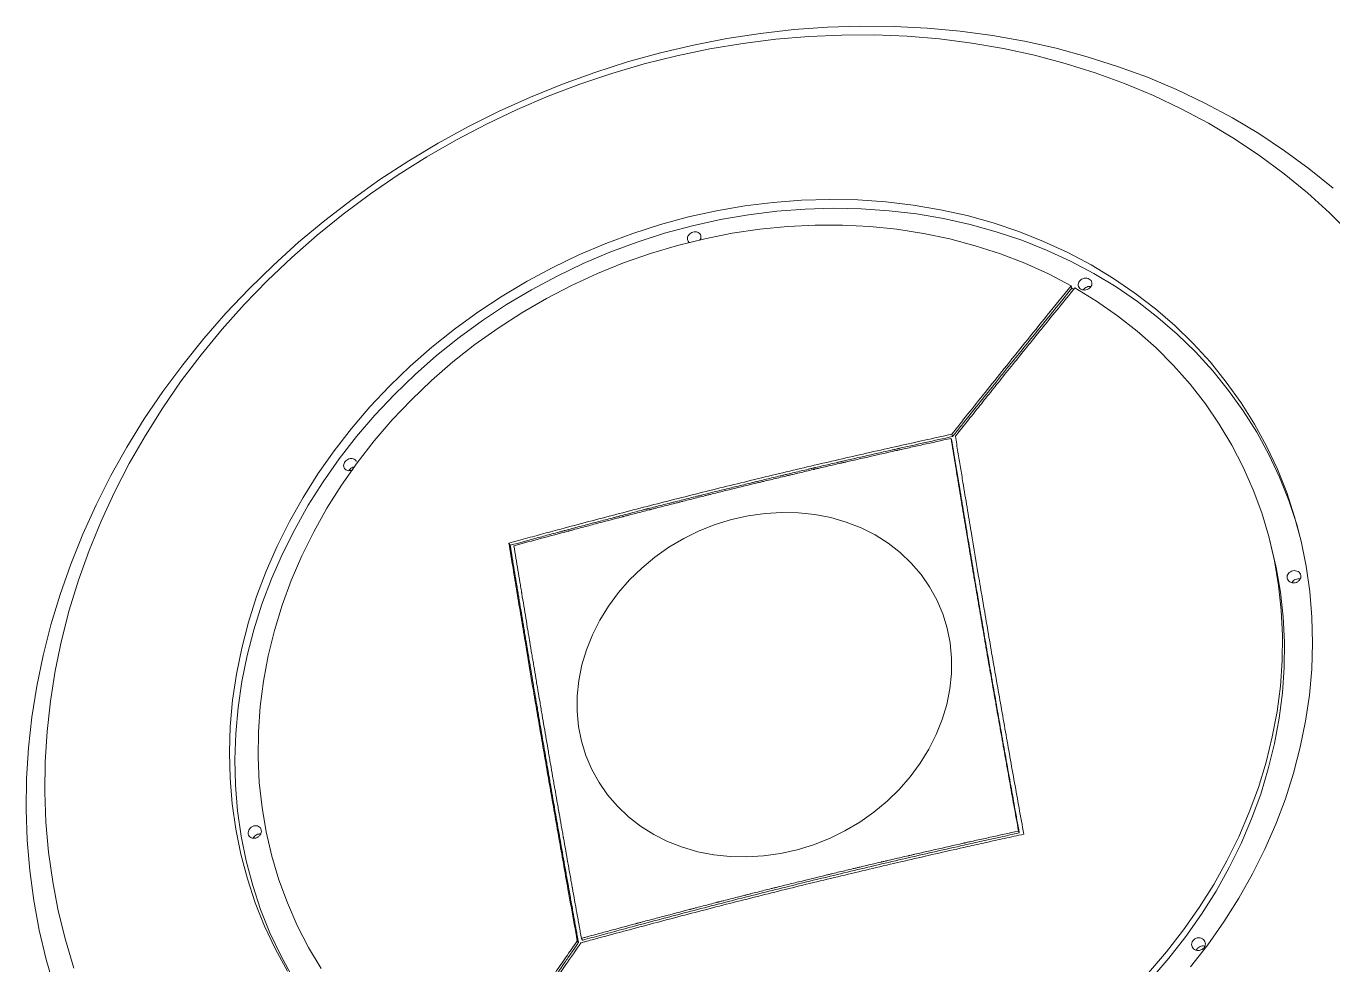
# Model space of a CAD drawing. Header units: inches. Extents: x 2104 to 4359, y 410 to 823.
# Drawn here: x 2578.3 to 2648.8, y 541.7 to 592.4 of the extents above; entities that cross this region are included whole.
import ezdxf

# ---------------------------------------------------------------- set-up
doc = ezdxf.new("R2010")
doc.units = ezdxf.units.IN

msp = doc.modelspace()

# ---------------------------------------------------------------- linework, layer by layer
at = {"color": 7, "linetype": 'Continuous', "lineweight": 15}
for p, q in [((2634.734, 578.199), (2634.693, 578.329)), ((2628.255, 569.966), (2628.209, 570.091)), ((2628.292, 570.192), (2628.246, 570.317)), ((2604.414, 564.32), (2604.343, 564.438)), ((2645.438, 564.504), (2645.323, 564.928)), ((2631.892, 548.787), (2631.851, 548.889)), ((2608.097, 542.865), (2608.031, 542.961)), ((2608.323, 542.996), (2608.257, 543.091))]:
    msp.add_line(p, q, dxfattribs=at)
at = {"color": 7, "linetype": 'Continuous', "lineweight": 15, "flags": 128}
for points in [[(2579.815, 540.402), (2579.363, 541.959), (2578.988, 543.54), (2578.692, 545.143), (2578.475, 546.765), (2578.339, 548.402), (2578.282, 550.052), (2578.305, 551.71), (2578.408, 553.375), (2578.591, 555.042), (2578.854, 556.708), (2579.195, 558.37), (2579.615, 560.025), (2580.113, 561.67), (2580.687, 563.301), (2581.336, 564.915), (2582.06, 566.509), (2582.856, 568.08), (2583.723, 569.625), (2584.66, 571.14), (2585.664, 572.623), (2586.735, 574.071), (2587.868, 575.481), (2589.063, 576.851), (2590.317, 578.177), (2591.628, 579.456), (2592.992, 580.688), (2594.408, 581.868), (2595.873, 582.996), (2597.383, 584.068), (2598.935, 585.082), (2600.528, 586.037), (2602.157, 586.93), (2603.819, 587.761), (2605.512, 588.526), (2607.231, 589.225), (2608.974, 589.857), (2610.737, 590.42), (2612.516, 590.913), (2614.309, 591.335), (2616.111, 591.685), (2617.919, 591.963), (2619.73, 592.167), (2621.539, 592.299), (2623.344, 592.357), (2625.141, 592.34), (2626.926, 592.251), (2628.697, 592.087), (2630.448, 591.851), (2632.178, 591.542), (2633.882, 591.16), (2635.558, 590.707), (2637.201, 590.184), (2638.809, 589.591), (2640.379, 588.93), (2641.908, 588.202), (2643.392, 587.408)], [(2642.099, 587.111), (2640.637, 587.893), (2639.129, 588.608), (2637.58, 589.256), (2635.992, 589.835), (2634.369, 590.345), (2632.715, 590.783), (2631.031, 591.149), (2629.323, 591.442), (2627.593, 591.662), (2625.845, 591.808), (2624.083, 591.88), (2622.31, 591.877), (2620.53, 591.801), (2618.746, 591.65), (2616.962, 591.426), (2615.181, 591.128), (2613.409, 590.758), (2611.647, 590.316), (2609.899, 589.802), (2608.17, 589.219), (2606.462, 588.567), (2604.78, 587.847), (2603.126, 587.062), (2601.504, 586.212), (2599.917, 585.299), (2598.369, 584.325), (2596.862, 583.293), (2595.4, 582.204), (2593.986, 581.061), (2592.623, 579.865), (2591.313, 578.62), (2590.059, 577.327), (2588.864, 575.99), (2587.73, 574.612), (2586.659, 573.194), (2585.654, 571.74), (2584.716, 570.253), (2583.848, 568.736), (2583.052, 567.192), (2582.328, 565.625), (2581.679, 564.036), (2581.105, 562.431), (2580.609, 560.811), (2580.19, 559.181), (2579.851, 557.543), (2579.59, 555.901), (2579.41, 554.258), (2579.311, 552.618), (2579.291, 550.983), (2579.353, 549.359), (2579.495, 547.746), (2579.717, 546.15), (2580.019, 544.573), (2580.4, 543.018), (2580.86, 541.489)], [(2649.779, 581.131), (2648.643, 582.272), (2647.446, 583.357), (2646.191, 584.386), (2644.879, 585.356), (2643.515, 586.265), (2642.099, 587.111)], [(2643.392, 587.408), (2644.828, 586.55), (2646.215, 585.629), (2647.548, 584.648), (2648.827, 583.609)], [(2592.39, 541.314), (2591.736, 542.512), (2591.156, 543.747), (2590.651, 545.015), (2590.222, 546.314), (2589.871, 547.64), (2589.598, 548.989), (2589.404, 550.358), (2589.29, 551.742), (2589.256, 553.138), (2589.302, 554.542), (2589.429, 555.95), (2589.634, 557.359), (2589.919, 558.764), (2590.282, 560.162), (2590.723, 561.549), (2591.239, 562.921), (2591.831, 564.274), (2592.495, 565.605), (2593.231, 566.909), (2594.035, 568.184), (2594.907, 569.426), (2595.844, 570.631), (2596.842, 571.796), (2597.9, 572.919), (2599.014, 573.995), (2600.182, 575.022), (2601.4, 575.997), (2602.665, 576.918), (2603.973, 577.781), (2605.32, 578.585), (2606.704, 579.327), (2608.121, 580.006), (2609.565, 580.619), (2611.034, 581.165), (2612.524, 581.642), (2614.03, 582.05), (2615.548, 582.385), (2617.074, 582.649), (2618.604, 582.84), (2620.134, 582.958), (2621.659, 583.002), (2623.176, 582.973), (2624.68, 582.869), (2626.166, 582.693), (2627.632, 582.443), (2629.073, 582.121), (2630.484, 581.728), (2631.863, 581.264), (2633.205, 580.732), (2634.507, 580.132), (2635.765, 579.466)], [(2592.673, 540.965), (2592.022, 542.159), (2591.443, 543.39), (2590.94, 544.655), (2590.512, 545.95), (2590.162, 547.271), (2589.89, 548.616), (2589.697, 549.98), (2589.583, 551.36), (2589.549, 552.752), (2589.595, 554.151), (2589.721, 555.555), (2589.926, 556.96), (2590.21, 558.36), (2590.572, 559.754), (2591.011, 561.136), (2591.526, 562.504), (2592.115, 563.853), (2592.778, 565.179), (2593.511, 566.48), (2594.313, 567.751), (2595.182, 568.988), (2596.116, 570.19), (2597.111, 571.352), (2598.166, 572.47), (2599.277, 573.543), (2600.441, 574.567), (2601.655, 575.539), (2602.915, 576.457), (2604.219, 577.318), (2605.563, 578.119), (2606.943, 578.859), (2608.354, 579.536), (2609.795, 580.147), (2611.259, 580.691), (2612.744, 581.167), (2614.245, 581.573), (2615.758, 581.908), (2617.28, 582.171), (2618.805, 582.361), (2620.33, 582.478), (2621.85, 582.522), (2623.362, 582.493), (2624.861, 582.39), (2626.343, 582.214), (2627.804, 581.965), (2629.24, 581.644), (2630.648, 581.252), (2632.022, 580.79), (2633.36, 580.259), (2634.658, 579.661), (2635.911, 578.997), (2637.118, 578.269), (2638.274, 577.479), (2639.377, 576.63), (2640.423, 575.723), (2641.409, 574.762), (2642.333, 573.748), (2643.192, 572.684), (2643.984, 571.574), (2644.707, 570.421), (2645.358, 569.227), (2645.936, 567.996), (2646.44, 566.731), (2646.867, 565.436), (2647.002, 564.964)], [(2594.213, 541.458), (2593.53, 542.602), (2592.92, 543.784), (2592.384, 545.003), (2591.925, 546.255), (2591.542, 547.535), (2591.238, 548.841), (2591.014, 550.168), (2590.869, 551.512), (2590.805, 552.87), (2590.822, 554.238), (2590.919, 555.611), (2591.097, 556.986), (2591.354, 558.358), (2591.69, 559.724), (2592.105, 561.08), (2592.596, 562.421), (2593.162, 563.744), (2593.803, 565.045), (2594.515, 566.32), (2595.297, 567.565), (2596.147, 568.777), (2597.061, 569.953), (2598.039, 571.088), (2599.075, 572.179), (2600.168, 573.224), (2601.315, 574.219), (2602.511, 575.162), (2603.754, 576.049), (2605.04, 576.878), (2606.365, 577.646), (2607.725, 578.352), (2609.116, 578.993), (2610.535, 579.568), (2611.977, 580.074), (2613.437, 580.511), (2614.913, 580.876), (2616.398, 581.17), (2617.89, 581.39), (2619.383, 581.537), (2620.874, 581.61), (2622.357, 581.609), (2623.829, 581.534), (2625.285, 581.384), (2626.722, 581.161), (2628.134, 580.865), (2629.518, 580.497), (2630.87, 580.058), (2632.185, 579.549), (2633.461, 578.972), (2634.693, 578.329)], [(2635.765, 579.466), (2636.975, 578.736), (2638.135, 577.943), (2639.241, 577.091), (2640.29, 576.182), (2641.279, 575.217), (2642.206, 574.2), (2643.068, 573.133), (2643.862, 572.02), (2644.587, 570.863), (2645.241, 569.665), (2645.821, 568.43), (2646.326, 567.162), (2646.755, 565.863), (2647.106, 564.537), (2647.379, 563.188), (2647.573, 561.819), (2647.687, 560.435), (2647.721, 559.039), (2647.675, 557.635), (2647.549, 556.227), (2647.343, 554.818), (2647.058, 553.413), (2646.695, 552.015), (2646.254, 550.628), (2645.738, 549.256), (2645.147, 547.903), (2644.482, 546.572), (2643.747, 545.268), (2642.942, 543.993), (2642.07, 542.751), (2641.134, 541.546)], [(2634.889, 578.218), (2636.065, 577.499), (2637.19, 576.719), (2638.261, 575.878), (2639.273, 574.98), (2640.225, 574.027), (2641.113, 573.022), (2641.935, 571.967), (2642.689, 570.867), (2643.372, 569.724), (2643.982, 568.541), (2644.518, 567.322), (2644.977, 566.07), (2645.36, 564.79), (2645.663, 563.484), (2645.888, 562.157), (2646.032, 560.813), (2646.097, 559.455), (2646.08, 558.087), (2645.983, 556.714), (2645.805, 555.339), (2645.548, 553.967), (2645.212, 552.601), (2644.797, 551.245), (2644.306, 549.904), (2643.739, 548.581), (2643.099, 547.28), (2642.387, 546.005), (2641.605, 544.76), (2640.755, 543.548), (2639.84, 542.372), (2638.863, 541.237)], [(2624.105, 564.878), (2624.812, 564.432), (2625.465, 563.924), (2626.059, 563.359), (2626.589, 562.741), (2627.052, 562.076), (2627.442, 561.367), (2627.757, 560.622), (2627.995, 559.847), (2628.154, 559.046), (2628.231, 558.227), (2628.228, 557.397), (2628.143, 556.562), (2627.977, 555.729), (2627.733, 554.904), (2627.41, 554.095), (2627.014, 553.307), (2626.545, 552.548), (2626.009, 551.822), (2625.41, 551.137), (2624.751, 550.497), (2624.04, 549.908), (2623.281, 549.374), (2622.48, 548.9), (2621.645, 548.49), (2620.781, 548.146), (2619.896, 547.872), (2618.997, 547.67), (2618.09, 547.541), (2617.184, 547.487), (2616.286, 547.508), (2615.402, 547.603), (2614.54, 547.773), (2613.708, 548.015), (2612.911, 548.327), (2612.156, 548.708), (2611.449, 549.154), (2610.795, 549.662), (2610.201, 550.227), (2609.671, 550.845), (2609.209, 551.51), (2608.818, 552.218), (2608.503, 552.963), (2608.265, 553.739), (2608.107, 554.54), (2608.029, 555.358), (2608.033, 556.189), (2608.118, 557.024), (2608.283, 557.857), (2608.528, 558.681), (2608.85, 559.491), (2609.247, 560.278), (2609.715, 561.038), (2610.251, 561.763), (2610.851, 562.449), (2611.509, 563.089), (2612.22, 563.678), (2612.979, 564.212), (2613.78, 564.686), (2614.615, 565.096), (2615.479, 565.44), (2616.364, 565.714), (2617.264, 565.916), (2618.17, 566.045), (2619.076, 566.099), (2619.975, 566.078), (2620.858, 565.983), (2621.72, 565.813), (2622.553, 565.571), (2623.35, 565.258), (2624.105, 564.878)], [(2645.438, 564.504), (2645.459, 564.425), (2645.767, 563.121), (2645.994, 561.795), (2646.142, 560.452), (2646.209, 559.095), (2646.195, 557.728), (2646.1, 556.355), (2645.925, 554.981), (2645.669, 553.609), (2645.335, 552.243), (2644.922, 550.888), (2644.432, 549.547), (2643.867, 548.224), (2643.227, 546.924), (2642.516, 545.649), (2641.734, 544.404), (2640.885, 543.192), (2639.971, 542.018), (2638.994, 540.883)]]:
    msp.add_lwpolyline(points, dxfattribs=at)
at = {"color": 7, "linetype": 'Continuous', "lineweight": 15}
msp.add_arc((2622.988, 557.202), 24.06, 60.51406, 60.77692, dxfattribs=at)
for points, knots in [([(2613.982, 580.844), (2613.98, 580.88), (2613.978, 580.951), (2614.026, 581.059), (2614.108, 581.151), (2614.217, 581.219), (2614.339, 581.255), (2614.462, 581.254), (2614.571, 581.217), (2614.655, 581.149), (2614.704, 581.056), (2614.711, 580.949), (2614.69, 580.862), (2614.656, 580.819), (2614.648, 580.808)], [0, 0, 0, 0, 0.088632, 0.177272, 0.265695, 0.353672, 0.441238, 0.528607, 0.616073, 0.703889, 0.792158, 0.880789, 0.969528, 1, 1, 1, 1]), ([(2614.103, 580.669), (2614.088, 580.677), (2614.041, 580.704), (2614, 580.768), (2613.987, 580.823), (2613.982, 580.844)], [0, 0, 0, 0, 0.226787, 0.70122, 1, 1, 1, 1]), ([(2635.076, 578.349), (2635.07, 578.39), (2635.073, 578.433), (2635.098, 578.516), (2635.12, 578.556), (2635.208, 578.663), (2635.299, 578.717), (2635.442, 578.747), (2635.492, 578.749), (2635.586, 578.736), (2635.63, 578.721), (2635.747, 578.655), (2635.799, 578.581), (2635.824, 578.418), (2635.796, 578.328), (2635.708, 578.221), (2635.671, 578.19), (2635.588, 578.14), (2635.541, 578.122), (2635.396, 578.092), (2635.295, 578.106), (2635.141, 578.194), (2635.089, 578.267), (2635.076, 578.349)], [0, 0, 0, 0, 0.0625, 0.0625, 0.125, 0.125, 0.25, 0.25, 0.3125, 0.3125, 0.375, 0.375, 0.5, 0.5, 0.625, 0.625, 0.6875, 0.6875, 0.75, 0.75, 0.875, 0.875, 1, 1, 1, 1]), ([(2628.246, 570.317), (2628.532, 570.676), (2629.132, 571.431), (2630.076, 572.613), (2631.107, 573.898), (2632.224, 575.286), (2633.429, 576.776), (2634.262, 577.799), (2634.693, 578.329)], [0, 0, 0, 0, 0.1334892, 0.2802494, 0.4402806, 0.6135828, 0.8001559, 1, 1, 1, 1]), ([(2634.734, 578.199), (2633.581, 576.785), (2632.543, 575.501), (2631.59, 574.317), (2631.561, 574.281), (2631.518, 574.227), (2631.503, 574.21), (2631.482, 574.183), (2631.475, 574.174), (2631.467, 574.164), (2631.465, 574.162), (2631.463, 574.159), (2631.462, 574.158), (2631.458, 574.153), (2631.456, 574.15), (2631.448, 574.141), (2631.443, 574.135), (2631.361, 574.032), (2631.283, 573.936), (2631.053, 573.649), (2630.902, 573.461), (2630.456, 572.905), (2630.169, 572.546), (2629.613, 571.851), (2629.345, 571.515), (2628.958, 571.029), (2628.831, 570.87), (2628.644, 570.635), (2628.583, 570.558), (2628.514, 570.472), (2628.507, 570.462), (2628.497, 570.45), (2628.495, 570.448), (2628.492, 570.444), (2628.491, 570.443), (2628.489, 570.441), (2628.488, 570.439), (2628.482, 570.431), (2628.477, 570.424), (2628.451, 570.393), (2628.431, 570.368), (2628.371, 570.292), (2628.332, 570.242), (2628.292, 570.192)], [0.997933848, 0.997933848, 0.997933848, 0.997933848, 1.000119629, 1.000119629, 1.000187935, 1.000187935, 1.000222088, 1.000222088, 1.000239164, 1.000239164, 1.000241299, 1.000241299, 1.000243433, 1.000243433, 1.000247703, 1.000247703, 1.000256241, 1.000256241, 1.000392852, 1.000392852, 1.000666075, 1.000666075, 1.00121252, 1.00121252, 1.001758966, 1.001758966, 1.002032188, 1.002032188, 1.0021688, 1.0021688, 1.002185876, 1.002185876, 1.002190145, 1.002190145, 1.00219228, 1.00219228, 1.002194414, 1.002194414, 1.002202952, 1.002202952, 1.002237105, 1.002237105, 1.002305411, 1.002305411, 1.002305411, 1.002305411]), ([(2634.889, 578.218), (2634.599, 577.861), (2634.031, 577.163), (2633.198, 576.137), (2632.405, 575.155), (2631.651, 574.218), (2630.935, 573.327), (2630.257, 572.482), (2629.618, 571.682), (2629.018, 570.929), (2628.63, 570.441), (2628.443, 570.206)], [0, 0, 0, 0, 0.134701, 0.263505, 0.386411, 0.50342, 0.614531, 0.719745, 0.819061, 0.912479, 1, 1, 1, 1]), ([(2635.348, 578.108), (2635.348, 578.109), (2635.363, 578.146), (2635.428, 578.205), (2635.533, 578.272), (2635.653, 578.305), (2635.728, 578.299), (2635.761, 578.296)], [0, 0, 0, 0, 0.008077, 0.267738, 0.527747, 0.787207, 1, 1, 1, 1]), ([(2604.343, 564.438), (2604.683, 564.531), (2605.354, 564.714), (2606.345, 564.982), (2607.501, 565.293), (2608.816, 565.643), (2610.807, 566.166), (2612.793, 566.678), (2614.794, 567.181), (2616.298, 567.554), (2617.805, 567.921), (2619.817, 568.404), (2621.827, 568.874), (2623.849, 569.337), (2625.329, 569.671), (2626.8, 569.999), (2627.758, 570.209), (2628.246, 570.317)], [0, 0, 0, 0, 0.043254, 0.085197, 0.125902, 0.189939, 0.251766, 0.377608, 0.440528, 0.503453, 0.566386, 0.62933, 0.75526, 0.81712, 0.881195, 0.939319, 1, 1, 1, 1]), ([(2628.292, 570.192), (2627.293, 569.973), (2626.34, 569.762), (2625.421, 569.555), (2625.417, 569.554), (2625.408, 569.552), (2625.404, 569.552), (2625.392, 569.549), (2625.384, 569.547), (2625.359, 569.541), (2625.343, 569.538), (2625.294, 569.527), (2625.261, 569.519), (2625.163, 569.497), (2625.098, 569.483), (2624.903, 569.439), (2624.774, 569.41), (2624.388, 569.322), (2624.133, 569.265), (2623.376, 569.092), (2622.881, 568.979), (2622.385, 568.864), (2622.377, 568.862), (2622.361, 568.859), (2622.353, 568.857), (2622.329, 568.851), (2622.313, 568.848), (2622.265, 568.837), (2622.233, 568.829), (2622.137, 568.807), (2622.074, 568.793), (2621.884, 568.748), (2621.757, 568.719), (2621.379, 568.631), (2621.129, 568.573), (2620.864, 568.511), (2620.848, 568.507), (2620.816, 568.499), (2620.8, 568.496), (2620.752, 568.485), (2620.721, 568.477), (2620.626, 568.455), (2620.562, 568.44), (2620.373, 568.395), (2620.247, 568.366), (2619.869, 568.277), (2619.619, 568.217), (2619.338, 568.15), (2619.306, 568.143), (2619.243, 568.128), (2619.211, 568.12), (2619.116, 568.098), (2619.053, 568.083), (2618.864, 568.037), (2618.739, 568.007), (2618.362, 567.917), (2618.112, 567.857), (2617.799, 567.781), (2617.735, 567.766), (2617.61, 567.735), (2617.547, 567.72), (2617.359, 567.674), (2617.233, 567.644), (2616.858, 567.552), (2616.608, 567.491), (2615.855, 567.306), (2615.357, 567.183), (2614.792, 567.042), (2614.73, 567.026), (2614.606, 566.995), (2614.543, 566.979), (2614.356, 566.933), (2614.232, 566.901), (2613.857, 566.807), (2613.607, 566.744), (2613.325, 566.672), (2613.294, 566.664), (2613.232, 566.649), (2613.201, 566.641), (2613.108, 566.617), (2613.046, 566.601), (2612.859, 566.554), (2612.735, 566.522), (2612.361, 566.427), (2612.111, 566.363), (2611.844, 566.294), (2611.829, 566.29), (2611.798, 566.282), (2611.783, 566.278), (2611.736, 566.266), (2611.706, 566.258), (2611.613, 566.234), (2611.551, 566.218), (2611.366, 566.17), (2611.241, 566.138), (2610.868, 566.042), (2610.618, 565.977), (2610.358, 565.909), (2610.351, 565.907), (2610.336, 565.903), (2610.328, 565.901), (2610.306, 565.895), (2610.291, 565.891), (2610.246, 565.879), (2610.215, 565.872), (2610.125, 565.848), (2610.064, 565.832), (2609.883, 565.784), (2609.761, 565.753), (2609.395, 565.656), (2609.149, 565.592), (2608.405, 565.395), (2607.901, 565.261), (2607.382, 565.122), (2607.378, 565.121), (2607.371, 565.119), (2607.367, 565.118), (2607.356, 565.115), (2607.349, 565.113), (2607.327, 565.108), (2607.312, 565.104), (2607.267, 565.092), (2607.237, 565.084), (2607.148, 565.06), (2607.088, 565.044), (2606.909, 564.996), (2606.788, 564.963), (2606.425, 564.866), (2606.18, 564.8), (2605.438, 564.599), (2604.932, 564.461), (2604.414, 564.32)], [0, 0, 0, 0, 0.1182202, 0.1182202, 0.1187085, 0.1187085, 0.1191968, 0.1191968, 0.1201733, 0.1201733, 0.1221265, 0.1221265, 0.1260327, 0.1260327, 0.1338452, 0.1338452, 0.1494702, 0.1494702, 0.1807202, 0.1807202, 0.2432202, 0.2432202, 0.2441968, 0.2441968, 0.2451733, 0.2451733, 0.2471265, 0.2471265, 0.2510327, 0.2510327, 0.2588452, 0.2588452, 0.2744702, 0.2744702, 0.3057202, 0.3057202, 0.3076733, 0.3076733, 0.3096265, 0.3096265, 0.3135327, 0.3135327, 0.3213452, 0.3213452, 0.3369702, 0.3369702, 0.3682202, 0.3682202, 0.3721265, 0.3721265, 0.3760327, 0.3760327, 0.3838452, 0.3838452, 0.3994702, 0.3994702, 0.4307202, 0.4307202, 0.4385327, 0.4385327, 0.4463452, 0.4463452, 0.4619702, 0.4619702, 0.4932202, 0.4932202, 0.5557202, 0.5557202, 0.5635327, 0.5635327, 0.5713452, 0.5713452, 0.5869702, 0.5869702, 0.6182202, 0.6182202, 0.6221265, 0.6221265, 0.6260327, 0.6260327, 0.6338452, 0.6338452, 0.6494702, 0.6494702, 0.6807202, 0.6807202, 0.6826733, 0.6826733, 0.6846265, 0.6846265, 0.6885327, 0.6885327, 0.6963452, 0.6963452, 0.7119702, 0.7119702, 0.7432202, 0.7432202, 0.7441968, 0.7441968, 0.7451733, 0.7451733, 0.7471265, 0.7471265, 0.7510327, 0.7510327, 0.7588452, 0.7588452, 0.7744702, 0.7744702, 0.8057202, 0.8057202, 0.8682202, 0.8682202, 0.8687085, 0.8687085, 0.8691968, 0.8691968, 0.8701733, 0.8701733, 0.8721265, 0.8721265, 0.8760327, 0.8760327, 0.8838452, 0.8838452, 0.8994702, 0.8994702, 0.9307202, 0.9307202, 0.9932202, 0.9932202, 0.9932202, 0.9932202]), ([(2628.209, 570.091), (2627.689, 569.977), (2627.181, 569.865), (2626.436, 569.7), (2626.19, 569.645), (2625.827, 569.564), (2625.706, 569.537), (2625.526, 569.497), (2625.466, 569.483), (2625.377, 569.463), (2625.347, 569.456), (2625.303, 569.446), (2625.288, 569.443), (2625.265, 569.438), (2625.258, 569.436), (2625.247, 569.434), (2625.243, 569.433), (2625.236, 569.431), (2625.232, 569.431), (2624.713, 569.314), (2624.209, 569.2), (2623.467, 569.031), (2623.221, 568.975), (2622.856, 568.892), (2622.735, 568.864), (2622.554, 568.822), (2622.494, 568.808), (2622.404, 568.788), (2622.374, 568.781), (2622.329, 568.77), (2622.314, 568.767), (2622.291, 568.762), (2622.284, 568.76), (2622.269, 568.757), (2622.262, 568.755), (2622.003, 568.695), (2621.754, 568.638), (2621.383, 568.551), (2621.26, 568.523), (2621.076, 568.48), (2621.014, 568.465), (2620.923, 568.444), (2620.892, 568.437), (2620.846, 568.426), (2620.831, 568.422), (2620.8, 568.415), (2620.785, 568.412), (2620.52, 568.35), (2620.272, 568.291), (2619.902, 568.204), (2619.779, 568.175), (2619.594, 568.131), (2619.533, 568.117), (2619.441, 568.095), (2619.41, 568.087), (2619.349, 568.073), (2619.319, 568.066), (2619.039, 567.999), (2618.792, 567.94), (2618.423, 567.852), (2618.3, 567.822), (2618.116, 567.778), (2618.054, 567.763), (2617.931, 567.733), (2617.87, 567.718), (2617.314, 567.584), (2616.824, 567.465), (2616.086, 567.283), (2615.841, 567.223), (2615.473, 567.131), (2615.35, 567.101), (2615.166, 567.055), (2615.104, 567.04), (2614.982, 567.009), (2614.92, 566.994), (2614.614, 566.917), (2614.369, 566.856), (2614.002, 566.764), (2613.879, 566.733), (2613.695, 566.686), (2613.634, 566.671), (2613.542, 566.647), (2613.511, 566.64), (2613.449, 566.624), (2613.418, 566.616), (2613.144, 566.547), (2612.901, 566.485), (2612.534, 566.391), (2612.412, 566.36), (2612.228, 566.312), (2612.166, 566.297), (2612.074, 566.273), (2612.043, 566.265), (2611.997, 566.253), (2611.981, 566.249), (2611.951, 566.241), (2611.935, 566.237), (2611.678, 566.171), (2611.435, 566.108), (2611.069, 566.013), (2610.947, 565.982), (2610.762, 565.934), (2610.701, 565.918), (2610.609, 565.894), (2610.578, 565.886), (2610.531, 565.874), (2610.516, 565.87), (2610.493, 565.864), (2610.485, 565.862), (2610.47, 565.858), (2610.462, 565.855), (2609.982, 565.73), (2609.503, 565.605), (2608.774, 565.412), (2608.528, 565.347), (2608.157, 565.248), (2608.032, 565.215), (2607.845, 565.165), (2607.782, 565.148), (2607.688, 565.123), (2607.657, 565.115), (2607.609, 565.102), (2607.594, 565.098), (2607.57, 565.091), (2607.562, 565.089), (2607.55, 565.086), (2607.546, 565.085), (2607.538, 565.083), (2607.534, 565.082), (2606.6, 564.832), (2605.631, 564.57), (2604.615, 564.293)], [0.0000055, 0.0000055, 0.0000055, 0.0000055, 0.0625052, 0.0625052, 0.093755, 0.093755, 0.1093799, 0.1093799, 0.1171924, 0.1171924, 0.1210986, 0.1210986, 0.1230517, 0.1230517, 0.1240283, 0.1240283, 0.1245165, 0.1245165, 0.1250048, 0.1250048, 0.1875045, 0.1875045, 0.2187543, 0.2187543, 0.2343792, 0.2343792, 0.2421917, 0.2421917, 0.2460979, 0.2460979, 0.248051, 0.248051, 0.2490276, 0.2490276, 0.2500041, 0.2500041, 0.281254, 0.281254, 0.2968789, 0.2968789, 0.3046913, 0.3046913, 0.3085975, 0.3085975, 0.3105507, 0.3105507, 0.3125038, 0.3125038, 0.3437536, 0.3437536, 0.3593785, 0.3593785, 0.367191, 0.367191, 0.3710972, 0.3710972, 0.3750034, 0.3750034, 0.4062533, 0.4062533, 0.4218782, 0.4218782, 0.4296906, 0.4296906, 0.4375031, 0.4375031, 0.5000027, 0.5000027, 0.5312526, 0.5312526, 0.5468775, 0.5468775, 0.5546899, 0.5546899, 0.5625024, 0.5625024, 0.5937522, 0.5937522, 0.6093771, 0.6093771, 0.6171896, 0.6171896, 0.6210958, 0.6210958, 0.6250021, 0.6250021, 0.6562519, 0.6562519, 0.6718768, 0.6718768, 0.6796893, 0.6796893, 0.6835955, 0.6835955, 0.6855486, 0.6855486, 0.6875017, 0.6875017, 0.7187515, 0.7187515, 0.7343765, 0.7343765, 0.7421889, 0.7421889, 0.7460951, 0.7460951, 0.7480483, 0.7480483, 0.7490248, 0.7490248, 0.7500014, 0.7500014, 0.812501, 0.812501, 0.8437508, 0.8437508, 0.8593758, 0.8593758, 0.8671882, 0.8671882, 0.8710944, 0.8710944, 0.8730476, 0.8730476, 0.8740241, 0.8740241, 0.8745124, 0.8745124, 0.8750007, 0.8750007, 0.9999945, 0.9999945, 0.9999945, 0.9999945]), ([(2631.851, 548.889), (2631.679, 549.838), (2631.517, 550.74), (2631.362, 551.606), (2631.362, 551.61), (2631.36, 551.617), (2631.36, 551.621), (2631.358, 551.631), (2631.357, 551.639), (2631.353, 551.661), (2631.35, 551.675), (2631.342, 551.719), (2631.337, 551.748), (2631.321, 551.836), (2631.311, 551.894), (2631.28, 552.067), (2631.259, 552.182), (2631.198, 552.526), (2631.158, 552.753), (2631.038, 553.427), (2630.96, 553.867), (2630.882, 554.308), (2630.881, 554.315), (2630.878, 554.33), (2630.877, 554.337), (2630.873, 554.358), (2630.871, 554.372), (2630.863, 554.415), (2630.858, 554.443), (2630.843, 554.528), (2630.833, 554.584), (2630.803, 554.753), (2630.784, 554.866), (2630.725, 555.201), (2630.685, 555.423), (2630.644, 555.658), (2630.642, 555.673), (2630.637, 555.701), (2630.634, 555.715), (2630.627, 555.757), (2630.622, 555.785), (2630.607, 555.87), (2630.597, 555.926), (2630.568, 556.094), (2630.548, 556.206), (2630.49, 556.54), (2630.451, 556.762), (2630.408, 557.011), (2630.403, 557.039), (2630.393, 557.095), (2630.388, 557.123), (2630.373, 557.207), (2630.364, 557.263), (2630.335, 557.43), (2630.315, 557.541), (2630.257, 557.874), (2630.219, 558.095), (2630.171, 558.372), (2630.162, 558.428), (2630.142, 558.539), (2630.133, 558.594), (2630.104, 558.761), (2630.085, 558.871), (2630.028, 559.203), (2629.99, 559.424), (2629.876, 560.087), (2629.801, 560.526), (2629.716, 561.023), (2629.707, 561.077), (2629.688, 561.187), (2629.679, 561.242), (2629.651, 561.406), (2629.632, 561.516), (2629.576, 561.845), (2629.539, 562.064), (2629.497, 562.312), (2629.493, 562.339), (2629.484, 562.394), (2629.479, 562.421), (2629.465, 562.503), (2629.456, 562.557), (2629.428, 562.721), (2629.41, 562.83), (2629.355, 563.158), (2629.318, 563.377), (2629.279, 563.611), (2629.276, 563.624), (2629.272, 563.651), (2629.27, 563.665), (2629.263, 563.705), (2629.258, 563.732), (2629.245, 563.813), (2629.236, 563.867), (2629.208, 564.03), (2629.19, 564.139), (2629.135, 564.465), (2629.099, 564.684), (2629.061, 564.911), (2629.06, 564.918), (2629.058, 564.931), (2629.057, 564.937), (2629.053, 564.957), (2629.051, 564.97), (2629.045, 565.01), (2629.04, 565.036), (2629.027, 565.115), (2629.018, 565.168), (2628.992, 565.327), (2628.974, 565.433), (2628.921, 565.753), (2628.886, 565.968), (2628.778, 566.617), (2628.705, 567.057), (2628.631, 567.509), (2628.631, 567.512), (2628.63, 567.519), (2628.629, 567.522), (2628.627, 567.531), (2628.626, 567.538), (2628.623, 567.557), (2628.621, 567.57), (2628.615, 567.609), (2628.61, 567.635), (2628.598, 567.713), (2628.589, 567.765), (2628.563, 567.921), (2628.546, 568.026), (2628.494, 568.342), (2628.46, 568.555), (2628.354, 569.201), (2628.282, 569.641), (2628.209, 570.091)], [0, 0, 0, 0, 0.125, 0.125, 0.125488, 0.125488, 0.125977, 0.125977, 0.126953, 0.126953, 0.128906, 0.128906, 0.132812, 0.132812, 0.140625, 0.140625, 0.15625, 0.15625, 0.1875, 0.1875, 0.25, 0.25, 0.250977, 0.250977, 0.251953, 0.251953, 0.253906, 0.253906, 0.257812, 0.257812, 0.265625, 0.265625, 0.28125, 0.28125, 0.3125, 0.3125, 0.314453, 0.314453, 0.316406, 0.316406, 0.320312, 0.320312, 0.328125, 0.328125, 0.34375, 0.34375, 0.375, 0.375, 0.378906, 0.378906, 0.382812, 0.382812, 0.390625, 0.390625, 0.40625, 0.40625, 0.4375, 0.4375, 0.445312, 0.445312, 0.453125, 0.453125, 0.46875, 0.46875, 0.5, 0.5, 0.5625, 0.5625, 0.570312, 0.570312, 0.578125, 0.578125, 0.59375, 0.59375, 0.625, 0.625, 0.628906, 0.628906, 0.632812, 0.632812, 0.640625, 0.640625, 0.65625, 0.65625, 0.6875, 0.6875, 0.689453, 0.689453, 0.691406, 0.691406, 0.695312, 0.695312, 0.703125, 0.703125, 0.71875, 0.71875, 0.75, 0.75, 0.750977, 0.750977, 0.751953, 0.751953, 0.753906, 0.753906, 0.757812, 0.757812, 0.765625, 0.765625, 0.78125, 0.78125, 0.8125, 0.8125, 0.875, 0.875, 0.875488, 0.875488, 0.875977, 0.875977, 0.876953, 0.876953, 0.878906, 0.878906, 0.882812, 0.882812, 0.890625, 0.890625, 0.90625, 0.90625, 0.9375, 0.9375, 1, 1, 1, 1]), ([(2628.255, 569.966), (2628.303, 569.671), (2628.397, 569.09), (2628.537, 568.229), (2628.702, 567.224), (2628.89, 566.079), (2629.106, 564.778), (2629.323, 563.479), (2629.543, 562.169), (2629.767, 560.853), (2629.993, 559.532), (2630.221, 558.205), (2630.453, 556.873), (2630.687, 555.536), (2630.922, 554.202), (2631.161, 552.856), (2631.401, 551.516), (2631.645, 550.155), (2631.808, 549.25), (2631.892, 548.787)], [0, 0, 0, 0, 0.042957, 0.08461, 0.125033, 0.188623, 0.250014, 0.312489, 0.374957, 0.437422, 0.499889, 0.562365, 0.624853, 0.68736, 0.749882, 0.811306, 0.874932, 0.936039, 1, 1, 1, 1]), ([(2628.443, 570.206), (2628.489, 569.922), (2628.58, 569.362), (2628.716, 568.533), (2628.879, 567.539), (2629.069, 566.386), (2629.363, 564.614), (2629.661, 562.84), (2629.965, 561.048), (2630.196, 559.698), (2630.429, 558.343), (2630.745, 556.528), (2631.064, 554.711), (2631.389, 552.878), (2631.633, 551.509), (2631.882, 550.118), (2632.049, 549.193), (2632.134, 548.72)], [0, 0, 0, 0, 0.04074, 0.080313, 0.118783, 0.182819, 0.244645, 0.370485, 0.433404, 0.496328, 0.559259, 0.622203, 0.74813, 0.80999, 0.874064, 0.935596, 1, 1, 1, 1]), ([(2595.423, 568.575), (2595.421, 568.611), (2595.417, 568.683), (2595.463, 568.794), (2595.541, 568.89), (2595.646, 568.963), (2595.765, 569.004), (2595.887, 569.009), (2595.995, 568.975), (2596.072, 568.921), (2596.095, 568.871), (2596.103, 568.853)], [0, 0, 0, 0, 0.116538, 0.233091, 0.349303, 0.465363, 0.581666, 0.698499, 0.815925, 0.933749, 1, 1, 1, 1]), ([(2595.922, 568.407), (2595.891, 568.391), (2595.822, 568.356), (2595.706, 568.343), (2595.592, 568.364), (2595.498, 568.421), (2595.442, 568.496), (2595.428, 568.553), (2595.423, 568.575)], [0, 0, 0, 0, 0.1498572, 0.3321182, 0.5153296, 0.6992944, 0.8834831, 1, 1, 1, 1]), ([(2595.698, 568.351), (2595.719, 568.381), (2595.763, 568.445), (2595.865, 568.514), (2595.96, 568.554), (2596.014, 568.555), (2596.03, 568.555)], [0, 0, 0, 0, 0.274549, 0.578893, 0.883818, 1, 1, 1, 1]), ([(2608.031, 542.961), (2607.977, 543.26), (2607.87, 543.85), (2607.714, 544.72), (2607.528, 545.76), (2607.314, 546.96), (2606.989, 548.793), (2606.67, 550.608), (2606.355, 552.422), (2606.121, 553.777), (2605.89, 555.127), (2605.586, 556.92), (2605.288, 558.695), (2604.994, 560.468), (2604.777, 561.783), (2604.559, 563.112), (2604.416, 563.99), (2604.343, 564.438)], [0, 0, 0, 0, 0.0407417, 0.080316, 0.118787, 0.1828234, 0.2446486, 0.370488, 0.4334072, 0.4963305, 0.5592618, 0.6222048, 0.7481319, 0.8099909, 0.8740645, 0.9355967, 1, 1, 1, 1]), ([(2604.414, 564.32), (2604.489, 563.861), (2604.562, 563.413), (2604.669, 562.755), (2604.705, 562.538), (2604.758, 562.215), (2604.776, 562.108), (2604.802, 561.949), (2604.811, 561.896), (2604.824, 561.816), (2604.828, 561.79), (2604.834, 561.75), (2604.837, 561.737), (2604.84, 561.718), (2604.841, 561.711), (2604.843, 561.701), (2604.843, 561.698), (2604.844, 561.691), (2604.845, 561.688), (2604.921, 561.227), (2604.995, 560.779), (2605.104, 560.117), (2605.141, 559.898), (2605.195, 559.572), (2605.213, 559.463), (2605.24, 559.301), (2605.249, 559.247), (2605.262, 559.167), (2605.267, 559.14), (2605.274, 559.099), (2605.276, 559.086), (2605.279, 559.066), (2605.28, 559.059), (2605.283, 559.046), (2605.284, 559.039), (2605.322, 558.807), (2605.36, 558.584), (2605.415, 558.251), (2605.434, 558.14), (2605.462, 557.975), (2605.471, 557.919), (2605.485, 557.837), (2605.49, 557.809), (2605.497, 557.768), (2605.499, 557.754), (2605.504, 557.726), (2605.506, 557.713), (2605.546, 557.474), (2605.584, 557.251), (2605.64, 556.916), (2605.659, 556.805), (2605.687, 556.638), (2605.696, 556.583), (2605.71, 556.5), (2605.715, 556.472), (2605.724, 556.416), (2605.729, 556.389), (2605.772, 556.136), (2605.81, 555.912), (2605.867, 555.577), (2605.886, 555.465), (2605.914, 555.297), (2605.924, 555.241), (2605.943, 555.13), (2605.952, 555.074), (2606.039, 554.568), (2606.115, 554.12), (2606.231, 553.444), (2606.27, 553.219), (2606.328, 552.881), (2606.348, 552.769), (2606.377, 552.599), (2606.387, 552.543), (2606.406, 552.43), (2606.416, 552.373), (2606.465, 552.091), (2606.504, 551.865), (2606.563, 551.526), (2606.583, 551.413), (2606.612, 551.242), (2606.622, 551.185), (2606.637, 551.1), (2606.642, 551.072), (2606.652, 551.015), (2606.657, 550.986), (2606.701, 550.732), (2606.741, 550.506), (2606.8, 550.165), (2606.82, 550.052), (2606.85, 549.88), (2606.86, 549.823), (2606.875, 549.737), (2606.88, 549.709), (2606.888, 549.666), (2606.89, 549.651), (2606.895, 549.623), (2606.898, 549.608), (2606.94, 549.369), (2606.979, 549.142), (2607.04, 548.8), (2607.06, 548.686), (2607.09, 548.514), (2607.1, 548.456), (2607.115, 548.37), (2607.121, 548.341), (2607.128, 548.298), (2607.131, 548.283), (2607.135, 548.261), (2607.136, 548.254), (2607.138, 548.24), (2607.14, 548.232), (2607.219, 547.783), (2607.298, 547.334), (2607.42, 546.647), (2607.461, 546.416), (2607.524, 546.066), (2607.545, 545.949), (2607.576, 545.772), (2607.587, 545.713), (2607.603, 545.624), (2607.608, 545.594), (2607.616, 545.549), (2607.619, 545.534), (2607.623, 545.512), (2607.624, 545.505), (2607.627, 545.49), (2607.628, 545.482), (2607.669, 545.25), (2607.71, 545.022), (2607.772, 544.677), (2607.793, 544.561), (2607.824, 544.387), (2607.834, 544.328), (2607.85, 544.24), (2607.855, 544.211), (2607.863, 544.167), (2607.866, 544.152), (2607.871, 544.123), (2607.874, 544.108), (2607.897, 543.98), (2607.918, 543.865), (2607.949, 543.692), (2607.959, 543.634), (2607.975, 543.547), (2607.98, 543.518), (2607.988, 543.474), (2607.99, 543.46), (2607.996, 543.431), (2607.998, 543.416), (2608.011, 543.344), (2608.022, 543.286), (2608.037, 543.2), (2608.042, 543.171), (2608.053, 543.113), (2608.058, 543.084), (2608.068, 543.026), (2608.074, 542.997), (2608.082, 542.954), (2608.084, 542.94), (2608.088, 542.918), (2608.089, 542.911), (2608.091, 542.9), (2608.092, 542.896), (2608.093, 542.891), (2608.093, 542.889), (2608.094, 542.886), (2608.094, 542.885), (2608.094, 542.884), (2608.094, 542.883), (2608.096, 542.876), (2608.097, 542.871), (2608.097, 542.865)], [0.0073075, 0.0073075, 0.0073075, 0.0073075, 0.0698072, 0.0698072, 0.101057, 0.101057, 0.1166819, 0.1166819, 0.1244944, 0.1244944, 0.1284006, 0.1284006, 0.1303537, 0.1303537, 0.1313303, 0.1313303, 0.1318185, 0.1318185, 0.1323068, 0.1323068, 0.1948065, 0.1948065, 0.2260563, 0.2260563, 0.2416812, 0.2416812, 0.2494937, 0.2494937, 0.2533999, 0.2533999, 0.255353, 0.255353, 0.2563296, 0.2563296, 0.2573061, 0.2573061, 0.288556, 0.288556, 0.3041809, 0.3041809, 0.3119933, 0.3119933, 0.3158996, 0.3158996, 0.3178527, 0.3178527, 0.3198058, 0.3198058, 0.3510556, 0.3510556, 0.3666805, 0.3666805, 0.374493, 0.374493, 0.3783992, 0.3783992, 0.3823055, 0.3823055, 0.4135553, 0.4135553, 0.4291802, 0.4291802, 0.4369927, 0.4369927, 0.4448051, 0.4448051, 0.5073048, 0.5073048, 0.5385546, 0.5385546, 0.5541795, 0.5541795, 0.561992, 0.561992, 0.5698044, 0.5698044, 0.6010543, 0.6010543, 0.6166792, 0.6166792, 0.6244917, 0.6244917, 0.6283979, 0.6283979, 0.6323041, 0.6323041, 0.6635539, 0.6635539, 0.6791789, 0.6791789, 0.6869913, 0.6869913, 0.6908975, 0.6908975, 0.6928507, 0.6928507, 0.6948038, 0.6948038, 0.7260536, 0.7260536, 0.7416785, 0.7416785, 0.749491, 0.749491, 0.7533972, 0.7533972, 0.7553503, 0.7553503, 0.7563269, 0.7563269, 0.7573034, 0.7573034, 0.8198031, 0.8198031, 0.8510529, 0.8510529, 0.8666778, 0.8666778, 0.8744903, 0.8744903, 0.8783965, 0.8783965, 0.8803496, 0.8803496, 0.8813262, 0.8813262, 0.8823028, 0.8823028, 0.9135526, 0.9135526, 0.9291775, 0.9291775, 0.93699, 0.93699, 0.9408962, 0.9408962, 0.9428493, 0.9428493, 0.9448024, 0.9448024, 0.9604273, 0.9604273, 0.9682398, 0.9682398, 0.972146, 0.972146, 0.9740991, 0.9740991, 0.9760523, 0.9760523, 0.9838647, 0.9838647, 0.9877709, 0.9877709, 0.9916772, 0.9916772, 0.9955834, 0.9955834, 0.9975365, 0.9975365, 0.9985131, 0.9985131, 0.9990013, 0.9990013, 0.9992455, 0.9992455, 0.9993676, 0.9993676, 0.9994896, 0.9994896, 0.9999946, 0.9999946, 0.9999946, 0.9999946]), ([(2604.615, 564.293), (2604.688, 563.843), (2604.76, 563.403), (2604.866, 562.757), (2604.901, 562.544), (2604.952, 562.228), (2604.97, 562.123), (2604.995, 561.966), (2605.004, 561.914), (2605.017, 561.837), (2605.021, 561.811), (2605.027, 561.772), (2605.029, 561.759), (2605.033, 561.739), (2605.034, 561.733), (2605.035, 561.723), (2605.036, 561.72), (2605.037, 561.714), (2605.037, 561.711), (2605.112, 561.258), (2605.184, 560.818), (2605.292, 560.169), (2605.327, 559.954), (2605.381, 559.634), (2605.398, 559.527), (2605.425, 559.368), (2605.434, 559.316), (2605.447, 559.236), (2605.451, 559.21), (2605.458, 559.17), (2605.46, 559.157), (2605.463, 559.137), (2605.464, 559.131), (2605.467, 559.118), (2605.468, 559.111), (2605.505, 558.884), (2605.542, 558.665), (2605.597, 558.338), (2605.615, 558.229), (2605.642, 558.067), (2605.651, 558.013), (2605.665, 557.931), (2605.669, 557.904), (2605.676, 557.864), (2605.678, 557.85), (2605.683, 557.823), (2605.685, 557.81), (2605.725, 557.576), (2605.761, 557.356), (2605.817, 557.028), (2605.835, 556.919), (2605.863, 556.756), (2605.872, 556.701), (2605.886, 556.619), (2605.89, 556.592), (2605.899, 556.538), (2605.904, 556.511), (2605.946, 556.262), (2605.983, 556.043), (2606.039, 555.714), (2606.058, 555.604), (2606.086, 555.44), (2606.095, 555.385), (2606.114, 555.275), (2606.123, 555.22), (2606.208, 554.723), (2606.283, 554.285), (2606.397, 553.621), (2606.435, 553.4), (2606.492, 553.069), (2606.511, 552.958), (2606.54, 552.792), (2606.549, 552.737), (2606.568, 552.626), (2606.578, 552.57), (2606.626, 552.293), (2606.664, 552.072), (2606.722, 551.739), (2606.742, 551.628), (2606.771, 551.461), (2606.78, 551.405), (2606.795, 551.321), (2606.8, 551.293), (2606.809, 551.237), (2606.814, 551.209), (2606.858, 550.96), (2606.897, 550.738), (2606.955, 550.404), (2606.975, 550.293), (2607.004, 550.125), (2607.014, 550.069), (2607.029, 549.984), (2607.034, 549.956), (2607.041, 549.914), (2607.043, 549.9), (2607.048, 549.872), (2607.051, 549.857), (2607.092, 549.623), (2607.131, 549.401), (2607.19, 549.065), (2607.21, 548.953), (2607.24, 548.784), (2607.25, 548.728), (2607.265, 548.643), (2607.27, 548.615), (2607.277, 548.572), (2607.28, 548.558), (2607.284, 548.537), (2607.285, 548.53), (2607.287, 548.515), (2607.289, 548.508), (2607.366, 548.067), (2607.444, 547.627), (2607.564, 546.954), (2607.604, 546.727), (2607.666, 546.384), (2607.686, 546.268), (2607.717, 546.095), (2607.728, 546.037), (2607.743, 545.95), (2607.748, 545.92), (2607.756, 545.877), (2607.759, 545.862), (2607.763, 545.84), (2607.764, 545.833), (2607.767, 545.818), (2607.768, 545.811), (2607.809, 545.583), (2607.849, 545.36), (2607.909, 545.021), (2607.93, 544.908), (2607.96, 544.737), (2607.971, 544.679), (2607.986, 544.593), (2607.991, 544.564), (2607.999, 544.521), (2608.002, 544.507), (2608.007, 544.478), (2608.01, 544.463), (2608.032, 544.337), (2608.052, 544.225), (2608.083, 544.055), (2608.093, 543.999), (2608.108, 543.913), (2608.114, 543.885), (2608.124, 543.828), (2608.129, 543.799), (2608.144, 543.714), (2608.154, 543.658), (2608.17, 543.573), (2608.175, 543.545), (2608.185, 543.488), (2608.19, 543.459), (2608.216, 543.318), (2608.236, 543.204), (2608.257, 543.091)], [0.0000058, 0.0000058, 0.0000058, 0.0000058, 0.0625058, 0.0625058, 0.0937558, 0.0937558, 0.1093808, 0.1093808, 0.1171933, 0.1171933, 0.1210995, 0.1210995, 0.1230526, 0.1230526, 0.1240292, 0.1240292, 0.1245175, 0.1245175, 0.1250058, 0.1250058, 0.1875058, 0.1875058, 0.2187558, 0.2187558, 0.2343808, 0.2343808, 0.2421933, 0.2421933, 0.2460995, 0.2460995, 0.2480526, 0.2480526, 0.2490292, 0.2490292, 0.2500058, 0.2500058, 0.2812558, 0.2812558, 0.2968808, 0.2968808, 0.3046933, 0.3046933, 0.3085995, 0.3085995, 0.3105526, 0.3105526, 0.3125058, 0.3125058, 0.3437558, 0.3437558, 0.3593808, 0.3593808, 0.3671933, 0.3671933, 0.3710995, 0.3710995, 0.3750058, 0.3750058, 0.4062558, 0.4062558, 0.4218808, 0.4218808, 0.4296933, 0.4296933, 0.4375058, 0.4375058, 0.5000058, 0.5000058, 0.5312558, 0.5312558, 0.5468808, 0.5468808, 0.5546933, 0.5546933, 0.5625058, 0.5625058, 0.5937558, 0.5937558, 0.6093808, 0.6093808, 0.6171933, 0.6171933, 0.6210995, 0.6210995, 0.6250058, 0.6250058, 0.6562558, 0.6562558, 0.6718808, 0.6718808, 0.6796933, 0.6796933, 0.6835995, 0.6835995, 0.6855526, 0.6855526, 0.6875058, 0.6875058, 0.7187558, 0.7187558, 0.7343808, 0.7343808, 0.7421933, 0.7421933, 0.7460995, 0.7460995, 0.7480526, 0.7480526, 0.7490292, 0.7490292, 0.7500058, 0.7500058, 0.8125058, 0.8125058, 0.8437558, 0.8437558, 0.8593808, 0.8593808, 0.8671933, 0.8671933, 0.8710995, 0.8710995, 0.8730526, 0.8730526, 0.8740292, 0.8740292, 0.8750058, 0.8750058, 0.9062558, 0.9062558, 0.9218808, 0.9218808, 0.9296933, 0.9296933, 0.9335995, 0.9335995, 0.9355526, 0.9355526, 0.9375058, 0.9375058, 0.9531308, 0.9531308, 0.9609433, 0.9609433, 0.9648495, 0.9648495, 0.9687558, 0.9687558, 0.9765683, 0.9765683, 0.9804745, 0.9804745, 0.9843808, 0.9843808, 1, 1, 1, 1]), ([(2646.35, 562.55), (2646.342, 562.593), (2646.345, 562.637), (2646.368, 562.723), (2646.39, 562.764), (2646.477, 562.873), (2646.567, 562.927), (2646.712, 562.955), (2646.761, 562.956), (2646.856, 562.941), (2646.901, 562.925), (2646.981, 562.878), (2647.014, 562.848), (2647.065, 562.776), (2647.082, 562.735), (2647.104, 562.608), (2647.078, 562.515), (2646.991, 562.406), (2646.954, 562.374), (2646.871, 562.324), (2646.824, 562.306), (2646.727, 562.287), (2646.677, 562.286), (2646.582, 562.301), (2646.537, 562.317), (2646.419, 562.387), (2646.364, 562.464), (2646.35, 562.55)], [0, 0, 0, 0, 0.0625, 0.0625, 0.125, 0.125, 0.25, 0.25, 0.3125, 0.3125, 0.375, 0.375, 0.4375, 0.4375, 0.5, 0.5, 0.625, 0.625, 0.6875, 0.6875, 0.75, 0.75, 0.8125, 0.8125, 0.875, 0.875, 1, 1, 1, 1]), ([(2646.612, 562.301), (2646.615, 562.308), (2646.631, 562.352), (2646.698, 562.417), (2646.805, 562.483), (2646.932, 562.516), (2647.015, 562.505), (2647.056, 562.5)], [0, 0, 0, 0, 0.048232, 0.284629, 0.52223, 0.760959, 1, 1, 1, 1]), ([(2590.271, 548.731), (2590.264, 548.774), (2590.266, 548.819), (2590.288, 548.908), (2590.308, 548.952), (2590.39, 549.071), (2590.476, 549.134), (2590.614, 549.175), (2590.661, 549.18), (2590.752, 549.174), (2590.795, 549.162), (2590.871, 549.121), (2590.903, 549.093), (2590.952, 549.025), (2590.969, 548.985), (2590.991, 548.858), (2590.967, 548.761), (2590.885, 548.642), (2590.85, 548.606), (2590.77, 548.548), (2590.726, 548.526), (2590.633, 548.498), (2590.586, 548.493), (2590.495, 548.5), (2590.452, 548.512), (2590.339, 548.572), (2590.286, 548.645), (2590.271, 548.731)], [0, 0, 0, 0, 0.0625, 0.0625, 0.125, 0.125, 0.25, 0.25, 0.3125, 0.3125, 0.375, 0.375, 0.4375, 0.4375, 0.5, 0.5, 0.625, 0.625, 0.6875, 0.6875, 0.75, 0.75, 0.8125, 0.8125, 0.875, 0.875, 1, 1, 1, 1]), ([(2608.256, 543.091), (2608.288, 543.1), (2608.32, 543.109), (2608.383, 543.126), (2608.415, 543.134), (2608.51, 543.16), (2608.573, 543.177), (2608.761, 543.229), (2608.886, 543.263), (2609.258, 543.364), (2609.504, 543.43), (2610.232, 543.627), (2610.707, 543.755), (2611.176, 543.881), (2611.18, 543.882), (2611.188, 543.884), (2611.192, 543.885), (2611.204, 543.888), (2611.212, 543.89), (2611.236, 543.896), (2611.251, 543.901), (2611.299, 543.913), (2611.33, 543.922), (2611.424, 543.947), (2611.487, 543.964), (2611.675, 544.014), (2611.799, 544.047), (2612.171, 544.146), (2612.416, 544.211), (2613.147, 544.404), (2613.625, 544.529), (2614.105, 544.655), (2614.113, 544.657), (2614.129, 544.661), (2614.137, 544.663), (2614.16, 544.669), (2614.175, 544.673), (2614.222, 544.685), (2614.252, 544.693), (2614.345, 544.717), (2614.406, 544.733), (2614.591, 544.781), (2614.713, 544.813), (2615.08, 544.908), (2615.322, 544.97), (2615.58, 545.037), (2615.595, 545.041), (2615.626, 545.049), (2615.642, 545.053), (2615.688, 545.064), (2615.719, 545.072), (2615.811, 545.096), (2615.873, 545.112), (2616.057, 545.159), (2616.179, 545.19), (2616.546, 545.284), (2616.79, 545.346), (2617.064, 545.416), (2617.095, 545.424), (2617.157, 545.439), (2617.187, 545.447), (2617.28, 545.47), (2617.341, 545.486), (2617.525, 545.532), (2617.648, 545.563), (2618.015, 545.656), (2618.26, 545.717), (2618.566, 545.794), (2618.628, 545.809), (2618.751, 545.84), (2618.812, 545.855), (2618.996, 545.901), (2619.119, 545.931), (2619.487, 546.022), (2619.732, 546.083), (2620.471, 546.264), (2620.96, 546.384), (2621.517, 546.518), (2621.578, 546.533), (2621.7, 546.563), (2621.762, 546.577), (2621.946, 546.622), (2622.069, 546.651), (2622.438, 546.74), (2622.685, 546.799), (2622.964, 546.865), (2622.995, 546.872), (2623.056, 546.887), (2623.087, 546.894), (2623.179, 546.916), (2623.24, 546.931), (2623.424, 546.974), (2623.547, 547.003), (2623.917, 547.091), (2624.165, 547.149), (2624.43, 547.211), (2624.445, 547.214), (2624.476, 547.222), (2624.491, 547.225), (2624.537, 547.236), (2624.567, 547.243), (2624.659, 547.265), (2624.721, 547.279), (2624.905, 547.322), (2625.028, 547.351), (2625.398, 547.437), (2625.647, 547.494), (2625.906, 547.554), (2625.913, 547.556), (2625.928, 547.559), (2625.935, 547.561), (2625.958, 547.566), (2625.973, 547.569), (2626.018, 547.58), (2626.048, 547.587), (2626.138, 547.607), (2626.198, 547.621), (2626.379, 547.663), (2626.5, 547.691), (2626.865, 547.774), (2627.11, 547.83), (2627.852, 547.999), (2628.356, 548.113), (2628.875, 548.229), (2628.878, 548.23), (2628.885, 548.232), (2628.889, 548.233), (2628.9, 548.235), (2628.908, 548.237), (2628.93, 548.242), (2628.945, 548.245), (2628.989, 548.255), (2629.019, 548.262), (2629.108, 548.282), (2629.168, 548.295), (2629.348, 548.335), (2629.469, 548.362), (2629.832, 548.443), (2630.078, 548.498), (2630.822, 548.663), (2631.33, 548.775), (2631.851, 548.889)], [0.0000055, 0.0000055, 0.0000055, 0.0000055, 0.0039118, 0.0039118, 0.007818, 0.007818, 0.0156305, 0.0156305, 0.0312555, 0.0312555, 0.0625055, 0.0625055, 0.1250055, 0.1250055, 0.1254938, 0.1254938, 0.1259821, 0.1259821, 0.1269586, 0.1269586, 0.1289118, 0.1289118, 0.132818, 0.132818, 0.1406305, 0.1406305, 0.1562555, 0.1562555, 0.1875055, 0.1875055, 0.2500055, 0.2500055, 0.2509821, 0.2509821, 0.2519586, 0.2519586, 0.2539118, 0.2539118, 0.257818, 0.257818, 0.2656305, 0.2656305, 0.2812555, 0.2812555, 0.3125055, 0.3125055, 0.3144586, 0.3144586, 0.3164118, 0.3164118, 0.320318, 0.320318, 0.3281305, 0.3281305, 0.3437555, 0.3437555, 0.3750055, 0.3750055, 0.3789118, 0.3789118, 0.382818, 0.382818, 0.3906305, 0.3906305, 0.4062555, 0.4062555, 0.4375055, 0.4375055, 0.445318, 0.445318, 0.4531305, 0.4531305, 0.4687555, 0.4687555, 0.5000055, 0.5000055, 0.5625055, 0.5625055, 0.570318, 0.570318, 0.5781305, 0.5781305, 0.5937555, 0.5937555, 0.6250055, 0.6250055, 0.6289118, 0.6289118, 0.632818, 0.632818, 0.6406305, 0.6406305, 0.6562555, 0.6562555, 0.6875055, 0.6875055, 0.6894586, 0.6894586, 0.6914118, 0.6914118, 0.695318, 0.695318, 0.7031305, 0.7031305, 0.7187555, 0.7187555, 0.7500055, 0.7500055, 0.7509821, 0.7509821, 0.7519586, 0.7519586, 0.7539118, 0.7539118, 0.757818, 0.757818, 0.7656305, 0.7656305, 0.7812555, 0.7812555, 0.8125055, 0.8125055, 0.8750055, 0.8750055, 0.8754938, 0.8754938, 0.8759821, 0.8759821, 0.8769586, 0.8769586, 0.8789118, 0.8789118, 0.882818, 0.882818, 0.8906305, 0.8906305, 0.9062555, 0.9062555, 0.9375055, 0.9375055, 1, 1, 1, 1]), ([(2631.892, 548.787), (2631.551, 548.712), (2630.879, 548.565), (2629.886, 548.345), (2628.731, 548.087), (2627.42, 547.791), (2625.936, 547.452), (2624.463, 547.11), (2622.983, 546.761), (2621.506, 546.407), (2620.032, 546.047), (2618.56, 545.683), (2617.09, 545.313), (2615.623, 544.937), (2614.167, 544.56), (2612.705, 544.175), (2611.417, 543.833), (2610.284, 543.528), (2609.313, 543.266), (2608.657, 543.085), (2608.323, 542.995), (2608.323, 542.995)], [0, 0, 0, 0, 0.042955, 0.084607, 0.125027, 0.188619, 0.250009, 0.312485, 0.374953, 0.437419, 0.499887, 0.562362, 0.624851, 0.687358, 0.74988, 0.811303, 0.874928, 0.915361, 0.957025, 0.999994, 1, 1, 1, 1]), ([(2590.535, 548.5), (2590.536, 548.504), (2590.551, 548.545), (2590.612, 548.614), (2590.713, 548.69), (2590.829, 548.734), (2590.903, 548.731), (2590.937, 548.73)], [0, 0, 0, 0, 0.025974, 0.276053, 0.527388, 0.779914, 1, 1, 1, 1]), ([(2632.134, 548.72), (2631.786, 548.644), (2631.099, 548.493), (2630.086, 548.269), (2628.905, 548.005), (2627.566, 547.703), (2625.545, 547.24), (2623.537, 546.77), (2621.525, 546.288), (2620.019, 545.921), (2618.515, 545.548), (2616.513, 545.044), (2614.017, 544.402), (2611.541, 543.746), (2609.813, 543.281), (2608.951, 543.047), (2608.509, 542.927), (2608.308, 542.872), (2608.236, 542.852), (2608.227, 542.85)], [0, 0, 0, 0, 0.043254, 0.085197, 0.125902, 0.189939, 0.251766, 0.377608, 0.440529, 0.503453, 0.566386, 0.62933, 0.75526, 0.881192, 0.942725, 0.974552, 0.990745, 0.998913, 1, 1, 1, 1]), ([(2602.013, 534.107), (2602.281, 534.507), (2602.807, 535.289), (2603.579, 536.433), (2604.317, 537.524), (2605.02, 538.561), (2605.69, 539.544), (2606.324, 540.473), (2606.924, 541.35), (2607.489, 542.173), (2607.854, 542.704), (2608.031, 542.961)], [0, 0, 0, 0, 0.1347, 0.263503, 0.386408, 0.503417, 0.614528, 0.719742, 0.819058, 0.912478, 1, 1, 1, 1]), ([(2608.097, 542.865), (2608.06, 542.811), (2608.022, 542.756), (2607.965, 542.673), (2607.946, 542.646), (2607.926, 542.616), (2607.925, 542.615), (2607.923, 542.611), (2607.922, 542.61), (2607.919, 542.606), (2607.917, 542.604), (2607.912, 542.596), (2607.908, 542.591), (2607.898, 542.575), (2607.89, 542.564), (2607.826, 542.47), (2607.767, 542.385), (2607.591, 542.129), (2607.471, 541.955), (2607.105, 541.421), (2606.853, 541.052), (2606.329, 540.287), (2606.059, 539.892), (2605.64, 539.277), (2605.499, 539.069), (2605.283, 538.752), (2605.21, 538.645), (2605.133, 538.531), (2605.128, 538.524), (2605.122, 538.516), (2605.122, 538.515), (2605.12, 538.513), (2605.119, 538.511), (2605.117, 538.508), (2605.115, 538.505), (2605.107, 538.493), (2605.1, 538.483), (2605.08, 538.454), (2605.067, 538.434), (2605.027, 538.375), (2605, 538.336), (2604.111, 537.027), (2603.147, 535.601), (2602.083, 534.017)], [0.997685922, 0.997685922, 0.997685922, 0.997685922, 0.997754236, 0.997754236, 0.997788393, 0.997788393, 0.997790527, 0.997790527, 0.997792662, 0.997792662, 0.997796932, 0.997796932, 0.997805471, 0.997805471, 0.997822549, 0.997822549, 0.997959177, 0.997959177, 0.998232432, 0.998232432, 0.998778941, 0.998778941, 0.99932545, 0.99932545, 0.999598705, 0.999598705, 0.999735332, 0.999735332, 0.999743872, 0.999743872, 0.999746006, 0.999746006, 0.999748141, 0.999748141, 0.999752411, 0.999752411, 0.999769489, 0.999769489, 0.999803646, 0.999803646, 0.99987196, 0.99987196, 1.002057997, 1.002057997, 1.002057997, 1.002057997]), ([(2608.227, 542.85), (2607.958, 542.458), (2607.392, 541.636), (2606.506, 540.341), (2605.541, 538.926), (2604.498, 537.391), (2603.378, 535.735), (2602.608, 534.589), (2602.209, 533.996)], [0, 0, 0, 0, 0.133491, 0.280253, 0.440285, 0.613586, 0.800158, 1, 1, 1, 1]), ([(2641.198, 542.702), (2641.19, 542.747), (2641.191, 542.792), (2641.213, 542.882), (2641.233, 542.925), (2641.317, 543.04), (2641.406, 543.097), (2641.55, 543.127), (2641.6, 543.129), (2641.695, 543.114), (2641.74, 543.098), (2641.82, 543.049), (2641.854, 543.018), (2641.906, 542.945), (2641.924, 542.903), (2641.949, 542.771), (2641.926, 542.675), (2641.842, 542.56), (2641.805, 542.526), (2641.723, 542.473), (2641.677, 542.455), (2641.58, 542.434), (2641.53, 542.433), (2641.435, 542.448), (2641.39, 542.464), (2641.271, 542.535), (2641.215, 542.613), (2641.198, 542.702)], [0, 0, 0, 0, 0.0625, 0.0625, 0.125, 0.125, 0.25, 0.25, 0.3125, 0.3125, 0.375, 0.375, 0.4375, 0.4375, 0.5, 0.5, 0.625, 0.625, 0.6875, 0.6875, 0.75, 0.75, 0.8125, 0.8125, 0.875, 0.875, 1, 1, 1, 1]), ([(2641.452, 542.451), (2641.457, 542.465), (2641.475, 542.516), (2641.544, 542.588), (2641.651, 542.656), (2641.774, 542.684), (2641.865, 542.686), (2641.906, 542.669), (2641.909, 542.668)], [0, 0, 0, 0, 0.081122, 0.305273, 0.529172, 0.753593, 0.979081, 1, 1, 1, 1])]:
    msp.add_open_spline(points, degree=3, knots=knots, dxfattribs=at)

doc.saveas('drawing.dxf')
